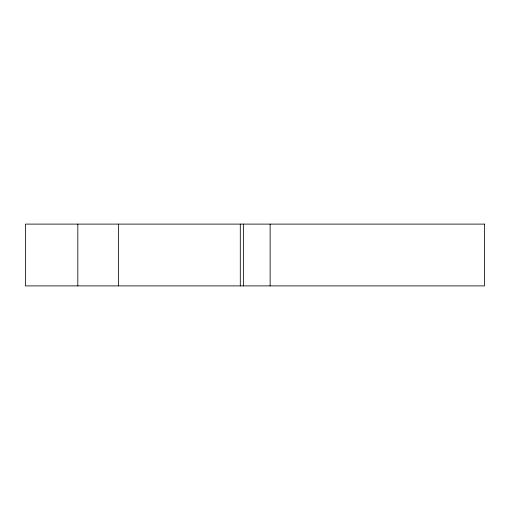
<?xml version="1.0" encoding="UTF-8"?>
<svg xmlns="http://www.w3.org/2000/svg" width="510" height="510" viewBox="0 0 510 510"><rect width="100%" height="100%" fill="white"/><g stroke="black" fill="none" stroke-linecap="round" stroke-linejoin="round"><path stroke-width="0.76" d="M270.122 224.107L270.122 285.893M243.372 224.107L243.372 285.893M240.299 224.107L240.299 285.893M118.543 224.107L118.543 285.893M77.82 224.107L77.82 285.893M484.5 224.107L25.513 224.107L25.5 285.893L484.5 285.893L484.5 224.107"/></g></svg>
